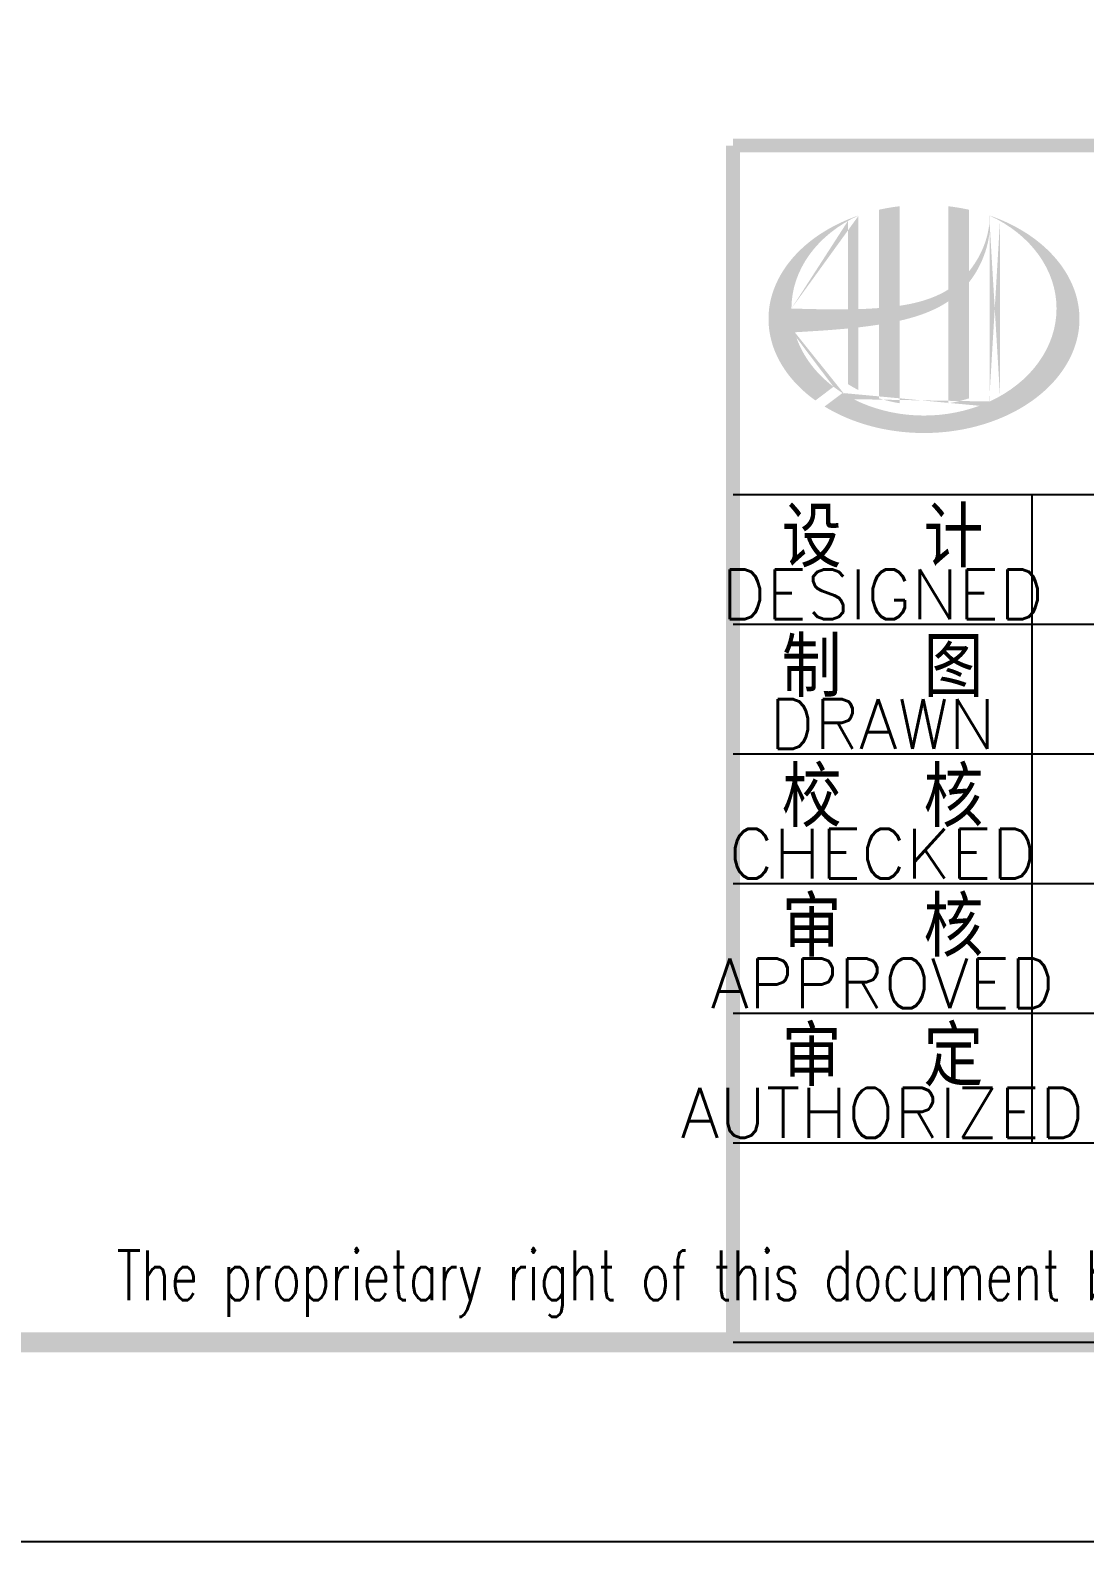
# Model space of a CAD drawing. Extents: x -14785 to 4269, y -25586 to -12228.
# Drawn here: x -13958.7 to -13905.8, y -25586.1 to -25510.3 of the extents above; entities that cross this region are included whole.
import ezdxf
from ezdxf.enums import TextEntityAlignment as Align

# ---------------------------------------------------------------- set-up
doc = ezdxf.new("R2010")
doc.units = 0
doc.header["$LTSCALE"] = 2000
doc.header["$MEASUREMENT"] = 0
doc.layers.get('0').update_dxf_attribs({"linetype": 'CONTINUOUS'})
doc.styles.add('ECEC_TQ', font='txt_l.shx', dxfattribs={"bigfont": 'hztxt_l.shx'})

msp = doc.modelspace()

# ---------------------------------------------------------------- hatches: boundary and pattern name
h = msp.add_hatch(color=256)
edge = h.paths.add_edge_path()
edge.add_spline(control_points=[(-13915.116, -25524.887), (-13915.055, -25524.874), (-13914.994, -25524.859), (-13914.503, -25524.74), (-13914.077, -25524.611), (-13913.327, -25524.299), (-13912.998, -25524.13), (-13912.69, -25523.924)], knot_values=[61.629012, 61.629012, 61.629012, 61.629012, 63.330431, 63.330431, 75.353634, 75.353634, 85.398649, 85.398649, 85.398649, 85.398649], degree=3, periodic=0)
edge.add_line((-13912.69, -25523.924), (-13912.69, -25529.026))
edge.add_spline(control_points=[(-13912.69, -25529.026), (-13912.518, -25528.999), (-13912.348, -25528.965), (-13912, -25528.885), (-13911.823, -25528.836), (-13911.65, -25528.782)], knot_values=[4.908456, 4.908456, 4.908456, 4.908456, 4.992821, 4.992821, 5.083034, 5.083034, 5.083034, 5.083034], degree=3, periodic=0)
edge.add_line((-13911.65, -25528.782), (-13911.65, -25522.968))
edge.add_spline(control_points=[(-13911.65, -25522.968), (-13911.563, -25522.858), (-13911.481, -25522.745), (-13911.22, -25522.348), (-13911.064, -25522.049), (-13910.771, -25521.321), (-13910.659, -25520.883), (-13910.612, -25520.43), (-13910.611, -25520.417), (-13910.61, -25520.404)], knot_values=[97.991744, 97.991744, 97.991744, 97.991744, 101.64219, 101.64219, 110.337975, 110.337975, 121.934322, 121.934322, 122.270691, 122.270691, 122.270691, 122.270691], degree=3, periodic=0)
edge.add_line((-13910.61, -25520.404), (-13910.61, -25519.7))
edge.add_spline(control_points=[(-13910.61, -25519.7), (-13910.61, -25519.776), (-13910.614, -25519.853), (-13910.62, -25519.93)], knot_values=[126.194075, 126.194075, 126.194075, 126.194075, 128.396762, 128.396762, 128.396762, 128.396762], degree=3, periodic=0)
edge.add_spline(control_points=[(-13910.62, -25519.93), (-13910.624, -25519.992), (-13910.631, -25520.054), (-13910.638, -25520.116)], knot_values=[124.417049, 124.417049, 124.417049, 124.417049, 126.194075, 126.194075, 126.194075, 126.194075], degree=3, periodic=0)
edge.add_spline(control_points=[(-13910.638, -25520.116), (-13910.65, -25520.207), (-13910.664, -25520.299), (-13910.682, -25520.39)], knot_values=[121.80529, 121.80529, 121.80529, 121.80529, 124.417049, 124.417049, 124.417049, 124.417049], degree=3, periodic=0)
edge.add_spline(control_points=[(-13910.682, -25520.39), (-13910.706, -25520.511), (-13910.736, -25520.632), (-13910.77, -25520.753)], knot_values=[118.31574, 118.31574, 118.31574, 118.31574, 121.80529, 121.80529, 121.80529, 121.80529], degree=3, periodic=0)
edge.add_spline(control_points=[(-13910.77, -25520.753), (-13910.805, -25520.874), (-13910.846, -25520.994), (-13910.891, -25521.113)], knot_values=[114.795988, 114.795988, 114.795988, 114.795988, 118.31574, 118.31574, 118.31574, 118.31574], degree=3, periodic=0)
edge.add_spline(control_points=[(-13910.891, -25521.113), (-13910.936, -25521.23), (-13910.986, -25521.345), (-13911.04, -25521.458)], knot_values=[111.329641, 111.329641, 111.329641, 111.329641, 114.795988, 114.795988, 114.795988, 114.795988], degree=3, periodic=0)
edge.add_spline(control_points=[(-13911.04, -25521.458), (-13911.096, -25521.574), (-13911.156, -25521.687), (-13911.22, -25521.798)], knot_values=[107.79529, 107.79529, 107.79529, 107.79529, 111.329641, 111.329641, 111.329641, 111.329641], degree=3, periodic=0)
edge.add_spline(control_points=[(-13911.22, -25521.798), (-13911.283, -25521.906), (-13911.351, -25522.012), (-13911.422, -25522.114)], knot_values=[104.343579, 104.343579, 104.343579, 104.343579, 107.79529, 107.79529, 107.79529, 107.79529], degree=3, periodic=0)
edge.add_spline(control_points=[(-13911.422, -25522.114), (-13911.494, -25522.218), (-13911.57, -25522.319), (-13911.65, -25522.416)], knot_values=[100.8507, 100.8507, 100.8507, 100.8507, 104.343579, 104.343579, 104.343579, 104.343579], degree=3, periodic=0)
edge.add_line((-13911.65, -25522.416), (-13911.65, -25519.323))
edge.add_spline(control_points=[(-13911.65, -25519.323), (-13911.99, -25519.247), (-13912.338, -25519.189), (-13912.69, -25519.148)], knot_values=[4.423999, 4.423999, 4.423999, 4.423999, 4.558741, 4.558741, 4.558741, 4.558741], degree=3, periodic=0)
edge.add_line((-13912.69, -25519.148), (-13912.69, -25523.329))
edge.add_spline(control_points=[(-13912.69, -25523.329), (-13913.409, -25523.775), (-13914.251, -25524.007), (-13915.116, -25524.137)], knot_values=[63.246215, 63.246215, 63.246215, 63.246215, 87.689124, 87.689124, 87.689124, 87.689124], degree=3, periodic=0)
edge.add_line((-13915.116, -25524.137), (-13915.116, -25519.148))
edge.add_spline(control_points=[(-13915.116, -25519.148), (-13915.468, -25519.189), (-13915.816, -25519.247), (-13916.156, -25519.323)], knot_values=[4.866038, 4.866038, 4.866038, 4.866038, 5.000777, 5.000777, 5.000777, 5.000777], degree=3, periodic=0)
edge.add_line((-13916.156, -25519.323), (-13916.156, -25524.251))
edge.add_spline(control_points=[(-13916.156, -25524.251), (-13916.173, -25524.253), (-13916.522, -25524.279), (-13916.869, -25524.296), (-13917.196, -25524.307)], knot_values=[43.657356, 43.657356, 43.657356, 43.657356, 44.134253, 53.497092, 53.497092, 53.497092, 53.497092], degree=3, periodic=0)
edge.add_line((-13917.196, -25524.307), (-13917.196, -25519.616))
edge.add_spline(control_points=[(-13917.196, -25519.616), (-13917.367, -25519.674), (-13917.534, -25519.737), (-13917.698, -25519.804)], knot_values=[5.14157, 5.14157, 5.14157, 5.14157, 5.212921, 5.212921, 5.212921, 5.212921], degree=3, periodic=0)
edge.add_spline(control_points=[(-13917.698, -25519.804), (-13917.767, -25519.833), (-13917.836, -25519.862), (-13918.158, -25520.004), (-13918.403, -25520.126), (-13918.638, -25520.258)], knot_values=[5.212921, 5.212921, 5.212921, 5.212921, 5.24296, 5.24296, 5.355623, 5.355623, 5.355623, 5.355623], degree=3, periodic=0)
edge.add_spline(control_points=[(-13918.638, -25520.258), (-13918.787, -25520.342), (-13918.931, -25520.429), (-13919.071, -25520.52)], knot_values=[5.355623, 5.355623, 5.355623, 5.355623, 5.426974, 5.426974, 5.426974, 5.426974], degree=3, periodic=0)
edge.add_spline(control_points=[(-13919.071, -25520.52), (-13919.145, -25520.568), (-13919.218, -25520.618), (-13919.353, -25520.712), (-13919.416, -25520.758), (-13919.477, -25520.804)], knot_values=[5.426974, 5.426974, 5.426974, 5.426974, 5.464765, 5.464765, 5.498325, 5.498325, 5.498325, 5.498325], degree=3, periodic=0)
edge.add_spline(control_points=[(-13919.477, -25520.804), (-13919.738, -25520.999), (-13919.978, -25521.208), (-13920.197, -25521.428)], knot_values=[5.498325, 5.498325, 5.498325, 5.498325, 5.641027, 5.641027, 5.641027, 5.641027], degree=3, periodic=0)
edge.add_spline(control_points=[(-13920.197, -25521.428), (-13920.267, -25521.498), (-13920.335, -25521.569), (-13920.539, -25521.795), (-13920.668, -25521.953), (-13920.786, -25522.115)], knot_values=[5.641027, 5.641027, 5.641027, 5.641027, 5.686569, 5.686569, 5.783729, 5.783729, 5.783729, 5.783729], degree=3, periodic=0)
edge.add_spline(control_points=[(-13920.786, -25522.115), (-13920.937, -25522.323), (-13921.07, -25522.537), (-13921.201, -25522.786), (-13921.218, -25522.818), (-13921.233, -25522.85)], knot_values=[5.783729, 5.783729, 5.783729, 5.783729, 5.908374, 5.908374, 5.92643, 5.92643, 5.92643, 5.92643], degree=3, periodic=0)
edge.add_spline(control_points=[(-13921.233, -25522.85), (-13921.358, -25523.101), (-13921.458, -25523.358), (-13921.534, -25523.617)], knot_values=[5.92643, 5.92643, 5.92643, 5.92643, 6.069132, 6.069132, 6.069132, 6.069132], degree=3, periodic=0)
edge.add_spline(control_points=[(-13921.534, -25523.617), (-13921.566, -25523.728), (-13921.593, -25523.84), (-13921.647, -25524.101), (-13921.67, -25524.252), (-13921.684, -25524.402)], knot_values=[6.069132, 6.069132, 6.069132, 6.069132, 6.130179, 6.130179, 6.211834, 6.211834, 6.211834, 6.211834], degree=3, periodic=0)
edge.add_spline(control_points=[(-13921.684, -25524.402), (-13921.697, -25524.534), (-13921.703, -25524.666), (-13921.703, -25524.798)], knot_values=[6.211834, 6.211834, 6.211834, 6.211834, 6.283185, 6.283185, 6.283185, 6.283185], degree=3, periodic=0)
edge.add_spline(control_points=[(-13921.703, -25524.798), (-13921.703, -25524.891), (-13921.7, -25524.984), (-13921.693, -25525.078)], knot_values=[6.283185, 6.283185, 6.283185, 6.283185, 6.333655, 6.333655, 6.333655, 6.333655], degree=3, periodic=0)
edge.add_spline(control_points=[(-13921.693, -25525.078), (-13921.681, -25525.264), (-13921.656, -25525.45), (-13921.618, -25525.635)], knot_values=[6.333655, 6.333655, 6.333655, 6.333655, 6.434594, 6.434594, 6.434594, 6.434594], degree=3, periodic=0)
edge.add_spline(control_points=[(-13921.618, -25525.635), (-13921.616, -25525.648), (-13921.613, -25525.66), (-13921.574, -25525.845), (-13921.526, -25526.017), (-13921.468, -25526.187)], knot_values=[6.434594, 6.434594, 6.434594, 6.434594, 6.441278, 6.441278, 6.535532, 6.535532, 6.535532, 6.535532], degree=3, periodic=0)
edge.add_spline(control_points=[(-13921.468, -25526.187), (-13921.405, -25526.369), (-13921.33, -25526.549), (-13921.242, -25526.727)], knot_values=[6.535532, 6.535532, 6.535532, 6.535532, 6.636471, 6.636471, 6.636471, 6.636471], degree=3, periodic=0)
edge.add_spline(control_points=[(-13921.242, -25526.727), (-13921.22, -25526.772), (-13921.198, -25526.817), (-13921.104, -25526.993), (-13921.027, -25527.124), (-13920.943, -25527.252)], knot_values=[6.636471, 6.636471, 6.636471, 6.636471, 6.661894, 6.661894, 6.73741, 6.73741, 6.73741, 6.73741], degree=3, periodic=0)
edge.add_spline(control_points=[(-13920.943, -25527.252), (-13920.832, -25527.424), (-13920.708, -25527.592), (-13920.573, -25527.755)], knot_values=[6.73741, 6.73741, 6.73741, 6.73741, 6.838349, 6.838349, 6.838349, 6.838349], degree=3, periodic=0)
edge.add_spline(control_points=[(-13920.573, -25527.755), (-13920.513, -25527.827), (-13920.452, -25527.898), (-13920.307, -25528.057), (-13920.221, -25528.145), (-13920.133, -25528.232)], knot_values=[6.838349, 6.838349, 6.838349, 6.838349, 6.88251, 6.88251, 6.939288, 6.939288, 6.939288, 6.939288], degree=3, periodic=0)
edge.add_spline(control_points=[(-13920.133, -25528.232), (-13919.975, -25528.386), (-13919.806, -25528.534), (-13919.627, -25528.676)], knot_values=[6.939288, 6.939288, 6.939288, 6.939288, 7.040227, 7.040227, 7.040227, 7.040227], degree=3, periodic=0)
edge.add_spline(control_points=[(-13919.627, -25528.676), (-13919.538, -25528.747), (-13919.446, -25528.816), (-13919.351, -25528.884)], knot_values=[7.040227, 7.040227, 7.040227, 7.040227, 7.090696, 7.090696, 7.090696, 7.090696], degree=3, periodic=0)
edge.add_line((-13919.351, -25528.884), (-13918.44, -25528.2))
edge.add_ellipse((-13913.903, -25524.278), major_axis=(6.65, 0), ratio=0.806676, start_angle=192.81901, end_angle=226.98533, ccw=False)
edge.add_spline(control_points=[(-13920.387, -25525.468), (-13920.147, -25525.453), (-13919.906, -25525.439), (-13919.019, -25525.384), (-13918.371, -25525.34), (-13917.716, -25525.277)], knot_values=[11.398263, 11.398263, 11.398263, 11.398263, 18.40729, 18.40729, 37.18094, 37.18094, 37.18094, 37.18094], degree=3, periodic=0)
edge.add_line((-13917.716, -25525.277), (-13917.716, -25528.068))
edge.add_spline(control_points=[(-13917.716, -25528.068), (-13917.681, -25528.09), (-13917.645, -25528.112), (-13917.475, -25528.214), (-13917.338, -25528.29), (-13917.196, -25528.361)], knot_values=[4.049945, 4.049945, 4.049945, 4.049945, 4.072021, 4.072021, 4.153257, 4.153257, 4.153257, 4.153257], degree=3, periodic=0)
edge.add_line((-13917.196, -25528.361), (-13917.196, -25525.223))
edge.add_spline(control_points=[(-13917.196, -25525.223), (-13916.874, -25525.186), (-13916.551, -25525.143), (-13916.202, -25525.09), (-13916.179, -25525.086), (-13916.156, -25525.083)], knot_values=[42.135009, 42.135009, 42.135009, 42.135009, 51.307228, 51.307228, 51.948574, 51.948574, 51.948574, 51.948574], degree=3, periodic=0)
edge.add_line((-13916.156, -25525.083), (-13916.156, -25528.782))
edge.add_spline(control_points=[(-13916.156, -25528.782), (-13915.82, -25528.887), (-13915.471, -25528.969), (-13915.116, -25529.026)], knot_values=[4.34174, 4.34174, 4.34174, 4.34174, 4.516316, 4.516316, 4.516316, 4.516316], degree=3, periodic=0)
edge.add_line((-13915.116, -25529.026), (-13915.116, -25524.887))
edge = h.paths.add_edge_path(flags=16)
edge.add_ellipse((-13913.903, -25524.278), major_axis=(6.65, 0), ratio=0.806676, start_angle=124.98746, end_angle=179.99898, ccw=False)
edge.add_line((-13917.716, -25519.883), (-13917.716, -25524.319))
edge.add_spline(control_points=[(-13917.716, -25524.319), (-13918.67, -25524.332), (-13919.609, -25524.301), (-13920.553, -25524.278)], knot_values=[11.27373, 11.27373, 11.27373, 11.27373, 38.687513, 38.687513, 38.687513, 38.687513], degree=3, periodic=0)
edge = h.paths.add_edge_path()
edge.add_spline(control_points=[(-13918.891, -25529.189), (-13918.581, -25529.379), (-13918.249, -25529.552), (-13917.403, -25529.924), (-13916.87, -25530.103), (-13915.763, -25530.368), (-13915.188, -25530.455), (-13914.027, -25530.533), (-13913.44, -25530.524), (-13912.285, -25530.409), (-13911.716, -25530.304), (-13910.626, -25530.003), (-13910.104, -25529.808), (-13909.135, -25529.339), (-13908.688, -25529.066), (-13907.888, -25528.456), (-13907.536, -25528.12), (-13906.943, -25527.406), (-13906.702, -25527.027), (-13906.338, -25526.246), (-13906.215, -25525.843), (-13906.089, -25525.031), (-13906.087, -25524.622), (-13906.201, -25523.807), (-13906.319, -25523.402), (-13906.675, -25522.614), (-13906.913, -25522.232), (-13907.502, -25521.511), (-13907.852, -25521.171), (-13908.65, -25520.555), (-13909.098, -25520.278), (-13909.909, -25519.88), (-13910.253, -25519.738), (-13910.61, -25519.616)], knot_values=[0.886421, 0.886421, 0.886421, 0.886421, 1.040557, 1.040557, 1.261172, 1.261172, 1.481788, 1.481788, 1.702404, 1.702404, 1.92302, 1.92302, 2.143636, 2.143636, 2.364252, 2.364252, 2.584868, 2.584868, 2.805484, 2.805484, 3.026099, 3.026099, 3.246715, 3.246715, 3.46852, 3.46852, 3.690325, 3.690325, 3.91213, 3.91213, 4.133935, 4.133935, 4.283209, 4.283209, 4.283209, 4.283209], degree=3, periodic=0)
edge.add_line((-13910.61, -25519.616), (-13910.61, -25519.616))
edge.add_spline(control_points=[(-13910.61, -25519.617), (-13910.609, -25519.645), (-13910.609, -25519.672), (-13910.61, -25519.7)], knot_values=[128.396762, 128.396762, 128.396762, 128.396762, 129.192193, 129.192193, 129.192193, 129.192193], degree=3, periodic=0)
edge.add_line((-13910.61, -25519.7), (-13910.61, -25528.938))
edge.add_ellipse((-13913.903, -25524.278), major_axis=(6.65, 0), ratio=0.806676, start_angle=232.10542, end_angle=299.68334, ccw=False)
edge.add_line((-13917.988, -25528.511), (-13918.891, -25529.189))
edge = h.paths.add_edge_path(flags=16)
edge.add_ellipse((-13913.903, -25524.278), major_axis=(6.65, 0), ratio=0.806676, start_angle=304.98746, end_angle=415.01211, ccw=False)
edge.add_line((-13910.09, -25528.673), (-13910.09, -25519.883))

# ---------------------------------------------------------------- linework, layer by layer
for p, q in [((-13923.481, -25533.604), (-13813.481, -25533.604)), ((-13908.481, -25566.104), (-13908.481, -25533.604)), ((-13923.481, -25540.104), (-13868.481, -25540.104)), ((-13923.481, -25546.604), (-13868.481, -25546.604)), ((-13923.481, -25553.104), (-13868.481, -25553.104)), ((-13923.481, -25559.604), (-13868.481, -25559.604)), ((-13923.481, -25566.104), (-13743.481, -25566.104)), ((-13923.481, -25576.104), (-13743.481, -25576.104)), ((-13733.481, -25586.104), (-14784.731, -25586.104))]:
    msp.add_line(p, q)
at = {"color": 0, "const_width": 1}
msp.add_lwpolyline([(-13743.481, -25576.104), (-14759.731, -25576.104), (-14759.731, -25002.104), (-13743.481, -25002.104)], close=True, dxfattribs=at)
at = {"const_width": 0.7}
for points in [[(-13743.481, -25516.104), (-13923.481, -25516.104)], [(-13923.481, -25516.104), (-13923.481, -25576.104)]]:
    msp.add_lwpolyline(points, dxfattribs=at)

# ---------------------------------------------------------------- texts
at = {"style": 'ECEC_TQ'}
for s, height, p in [('设  计', 3, (-13915.981, -25535.604)), ('DESIGNED', 2.5, (-13915.981, -25538.604)), ('制  图', 3, (-13915.981, -25542.104)), ('DRAWN', 2.5, (-13915.981, -25545.104)), ('校  核', 3, (-13915.981, -25548.604)), ('CHECKED', 2.5, (-13915.981, -25551.604)), ('审  核', 3, (-13915.981, -25555.104)), ('APPROVED', 2.5, (-13915.981, -25558.104)), ('审  定', 3, (-13915.981, -25561.604)), ('AUTHORIZED', 2.5, (-13915.981, -25564.604))]:
    msp.add_text(s, height=height, dxfattribs=at).set_placement(p, align=Align.MIDDLE)
at = {"style": 'ECEC_TQ', "width": 0.72}
msp.add_text('The proprietary right of this document belongs to Anhui Huadong Chemical And Medical Engineering  Co.,Ltd.  and any replication or transfer to the 3rd. side is forbidden without its permission. ', height=2.5, dxfattribs=at).set_placement((-13833.481, -25573.104), align=Align.MIDDLE)

doc.saveas('drawing.dxf')
